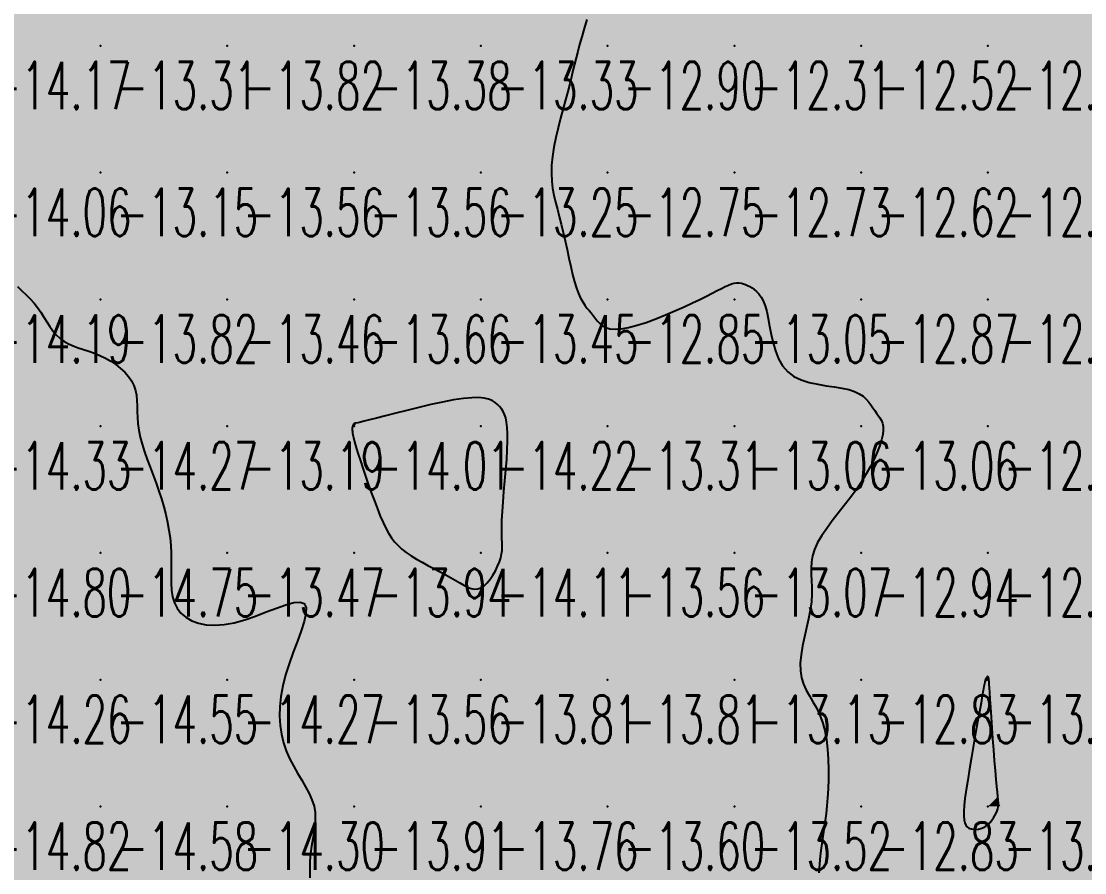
# Model space of a CAD drawing. Header units: millimetres. Extents: x 88261 to 90953, y 390274 to 392322.
# Drawn here: x 89854 to 89937.9, y 390662 to 390729.2 of the extents above; entities that cross this region are included whole.
import ezdxf
from ezdxf.enums import TextEntityAlignment as Align

# ---------------------------------------------------------------- set-up
doc = ezdxf.new("R2010")
doc.units = ezdxf.units.MM
doc.header["$LTSCALE"] = 25
for name, color, linetype in [('CN_03_00', 7, 'Continuous'), ('COTEAlt', 7, 'Continuous'), ('TN_COLORIAGE', 7, 'Continuous')]:
    doc.layers.add(name, color=color, linetype=linetype)
doc.styles.add('Simplex 1.0', font='Simplex.shx', dxfattribs={"width": 0.99, "height": 2.5})
doc.styles.get("Standard").update_dxf_attribs({"font": 'times.ttf'})

# ---------------------------------------------------------------- blocks, each defined once
blk = doc.blocks.new('COTE')
at = {"color": 0}
blk.add_point((0, 0), dxfattribs=at)
at = {"layer": 'COTEAlt'}
blk.add_attdef('ALT', text='', height=3.75, dxfattribs=at).set_placement((1.25, -1.25), align=Align.TOP_LEFT)

msp = doc.modelspace()

# ---------------------------------------------------------------- linework, layer by layer
at = {"layer": 'CN_03_00', "flags": 128}
for points, elevation in [([(89898.611, 390729.32), (89898.396, 390728.611), (89898.203, 390727.953), (89898.036, 390727.356), (89897.891, 390726.809), (89897.761, 390726.296), (89897.639, 390725.799), (89897.519, 390725.304), (89897.394, 390724.791), (89897.257, 390724.246), (89897.103, 390723.652), (89896.926, 390722.996), (89896.734, 390722.289), (89896.538, 390721.547), (89896.347, 390720.784), (89896.171, 390720.015), (89896.02, 390719.255), (89895.904, 390718.52), (89895.833, 390717.825), (89895.814, 390717.181), (89895.843, 390716.579), (89895.912, 390716.007), (89896.013, 390715.453), (89896.14, 390714.905), (89896.284, 390714.35), (89896.438, 390713.776), (89896.595, 390713.171), (89896.749, 390712.527), (89896.899, 390711.855), (89897.047, 390711.171), (89897.194, 390710.491), (89897.341, 390709.83), (89897.49, 390709.205), (89897.64, 390708.631), (89897.795, 390708.124), (89897.955, 390707.696), (89898.118, 390707.338), (89898.284, 390707.038), (89898.451, 390706.784), (89898.618, 390706.563), (89898.783, 390706.364), (89898.946, 390706.172), (89899.105, 390705.977), (89899.261, 390705.77), (89899.426, 390705.559), (89899.612, 390705.357), (89899.832, 390705.176), (89900.1, 390705.029), (89900.429, 390704.927), (89900.832, 390704.885), (89901.323, 390704.913), (89901.908, 390705.021), (89902.572, 390705.198), (89903.291, 390705.431), (89904.044, 390705.707), (89904.807, 390706.012), (89905.559, 390706.332), (89906.276, 390706.652), (89906.937, 390706.961), (89907.524, 390707.246), (89908.038, 390707.504), (89908.489, 390707.734), (89908.882, 390707.937), (89909.224, 390708.112), (89909.525, 390708.257), (89909.789, 390708.373), (89910.026, 390708.459), (89910.241, 390708.515), (89910.439, 390708.543), (89910.623, 390708.545), (89910.797, 390708.523), (89910.965, 390708.48), (89911.129, 390708.419), (89911.294, 390708.342), (89911.463, 390708.252), (89911.639, 390708.148), (89911.819, 390708.023), (89912.001, 390707.867), (89912.179, 390707.67), (89912.351, 390707.423), (89912.514, 390707.116), (89912.664, 390706.738), (89912.797, 390706.28), (89912.914, 390705.739), (89913.025, 390705.132), (89913.148, 390704.485), (89913.296, 390703.824), (89913.485, 390703.173), (89913.731, 390702.558), (89914.048, 390702.002), (89914.452, 390701.533), (89914.951, 390701.166), (89915.529, 390700.892), (89916.16, 390700.69), (89916.82, 390700.544), (89917.486, 390700.433), (89918.132, 390700.339), (89918.735, 390700.245), (89919.271, 390700.13), (89919.722, 390699.981), (89920.093, 390699.801), (89920.396, 390699.597), (89920.643, 390699.376), (89920.846, 390699.146), (89921.018, 390698.913), (89921.17, 390698.686), (89921.314, 390698.471), (89921.459, 390698.273), (89921.6, 390698.084), (89921.731, 390697.894), (89921.843, 390697.693), (89921.929, 390697.471), (89921.981, 390697.217), (89921.993, 390696.922), (89921.956, 390696.574), (89921.864, 390696.166), (89921.719, 390695.705), (89921.522, 390695.196), (89921.276, 390694.649), (89920.984, 390694.071), (89920.647, 390693.469), (89920.268, 390692.853), (89919.849, 390692.229), (89919.395, 390691.605), (89918.92, 390690.984), (89918.441, 390690.371), (89917.974, 390689.768), (89917.536, 390689.178), (89917.145, 390688.605), (89916.815, 390688.053), (89916.565, 390687.523), (89916.405, 390687.018), (89916.32, 390686.53), (89916.293, 390686.048), (89916.302, 390685.563), (89916.329, 390685.064), (89916.354, 390684.541), (89916.357, 390683.985), (89916.319, 390683.385), (89916.227, 390682.736), (89916.092, 390682.048), (89915.934, 390681.336), (89915.772, 390680.615), (89915.624, 390679.9), (89915.508, 390679.206), (89915.444, 390678.547), (89915.451, 390677.94), (89915.54, 390677.392), (89915.701, 390676.893), (89915.916, 390676.423), (89916.168, 390675.965), (89916.44, 390675.501), (89916.713, 390675.013), (89916.971, 390674.484), (89917.196, 390673.895), (89917.375, 390673.234), (89917.508, 390672.513), (89917.6, 390671.751), (89917.656, 390670.964), (89917.679, 390670.17), (89917.676, 390669.388), (89917.65, 390668.635), (89917.605, 390667.928), (89917.547, 390667.281), (89917.478, 390666.684), (89917.402, 390666.123), (89917.322, 390665.582), (89917.241, 390665.048), (89917.162, 390664.506), (89917.088, 390663.942), (89917.023, 390663.34), (89916.967, 390662.691), (89916.917, 390661.998)], -13), ([(89853.708, 390708.251), (89854.051, 390707.911), (89854.388, 390707.591), (89854.711, 390707.275), (89855.011, 390706.948), (89855.285, 390706.598), (89855.536, 390706.23), (89855.774, 390705.853), (89856.007, 390705.478), (89856.242, 390705.113), (89856.488, 390704.767), (89856.752, 390704.451), (89857.043, 390704.174), (89857.367, 390703.941), (89857.722, 390703.746), (89858.101, 390703.579), (89858.501, 390703.43), (89858.916, 390703.288), (89859.342, 390703.145), (89859.774, 390702.988), (89860.207, 390702.809), (89860.635, 390702.6), (89861.052, 390702.361), (89861.449, 390702.094), (89861.82, 390701.803), (89862.156, 390701.489), (89862.449, 390701.156), (89862.693, 390700.807), (89862.88, 390700.443), (89863.005, 390700.067), (89863.079, 390699.677), (89863.117, 390699.272), (89863.132, 390698.848), (89863.14, 390698.405), (89863.155, 390697.938), (89863.19, 390697.448), (89863.261, 390696.93), (89863.378, 390696.384), (89863.535, 390695.814), (89863.725, 390695.224), (89863.939, 390694.617), (89864.168, 390693.999), (89864.402, 390693.374), (89864.635, 390692.745), (89864.857, 390692.118), (89865.06, 390691.496), (89865.242, 390690.878), (89865.402, 390690.265), (89865.539, 390689.654), (89865.651, 390689.046), (89865.738, 390688.439), (89865.798, 390687.832), (89865.83, 390687.225), (89865.835, 390686.618), (89865.826, 390686.016), (89865.817, 390685.426), (89865.823, 390684.854), (89865.86, 390684.306), (89865.941, 390683.789), (89866.081, 390683.31), (89866.296, 390682.875), (89866.596, 390682.49), (89866.981, 390682.162), (89867.445, 390681.897), (89867.984, 390681.7), (89868.593, 390681.579), (89869.266, 390681.54), (89870.001, 390681.588), (89870.79, 390681.73), (89871.627, 390681.964), (89872.483, 390682.261), (89873.328, 390682.583), (89874.133, 390682.892), (89874.865, 390683.15), (89875.494, 390683.32), (89875.991, 390683.364), (89876.322, 390683.244), (89876.47, 390682.935), (89876.457, 390682.453), (89876.315, 390681.83), (89876.078, 390681.094), (89875.779, 390680.274), (89875.452, 390679.401), (89875.13, 390678.504), (89874.845, 390677.613), (89874.627, 390676.751), (89874.477, 390675.924), (89874.395, 390675.13), (89874.377, 390674.369), (89874.421, 390673.639), (89874.524, 390672.94), (89874.686, 390672.271), (89874.903, 390671.632), (89875.17, 390671.021), (89875.473, 390670.435), (89875.795, 390669.87), (89876.119, 390669.324), (89876.427, 390668.794), (89876.703, 390668.275), (89876.93, 390667.765), (89877.09, 390667.26), (89877.173, 390666.756), (89877.188, 390666.251), (89877.152, 390665.738), (89877.081, 390665.215), (89876.991, 390664.677), (89876.898, 390664.119), (89876.819, 390663.537), (89876.769, 390662.928), (89876.758, 390662.287), (89876.771, 390661.618)], -14)]:
    msp.add_lwpolyline(points, dxfattribs=dict(at, elevation=elevation))
for points, elevation in [([(89882.539, 390689.643), (89882.755, 390689.191), (89882.973, 390688.791), (89883.201, 390688.433), (89883.446, 390688.111), (89883.716, 390687.815), (89884.018, 390687.539), (89884.358, 390687.274), (89884.742, 390687.013), (89885.163, 390686.756), (89885.609, 390686.503), (89886.07, 390686.253), (89886.535, 390686.009), (89886.995, 390685.768), (89887.438, 390685.533), (89887.854, 390685.304), (89888.235, 390685.081), (89888.584, 390684.873), (89888.904, 390684.691), (89889.201, 390684.542), (89889.48, 390684.438), (89889.745, 390684.387), (89890.001, 390684.4), (89890.252, 390684.485), (89890.502, 390684.648), (89890.747, 390684.879), (89890.981, 390685.164), (89891.201, 390685.486), (89891.4, 390685.832), (89891.573, 390686.186), (89891.715, 390686.535), (89891.821, 390686.864), (89891.888, 390687.163), (89891.922, 390687.445), (89891.931, 390687.729), (89891.925, 390688.033), (89891.911, 390688.376), (89891.898, 390688.777), (89891.894, 390689.254), (89891.909, 390689.826), (89891.946, 390690.502), (89892.004, 390691.265), (89892.073, 390692.084), (89892.149, 390692.934), (89892.222, 390693.785), (89892.288, 390694.61), (89892.337, 390695.381), (89892.365, 390696.07), (89892.365, 390696.657), (89892.338, 390697.147), (89892.286, 390697.553), (89892.211, 390697.889), (89892.115, 390698.167), (89892.001, 390698.4), (89891.87, 390698.601), (89891.724, 390698.784), (89891.564, 390698.957), (89891.377, 390699.118), (89891.149, 390699.259), (89890.864, 390699.373), (89890.51, 390699.454), (89890.07, 390699.495), (89889.531, 390699.488), (89888.878, 390699.428), (89888.104, 390699.31), (89887.238, 390699.143), (89886.312, 390698.942), (89885.363, 390698.719), (89884.425, 390698.488), (89883.533, 390698.26), (89882.722, 390698.05), (89882.027, 390697.87), (89881.475, 390697.73), (89881.054, 390697.628), (89880.747, 390697.556), (89880.535, 390697.51), (89880.399, 390697.482), (89880.32, 390697.467), (89880.279, 390697.458), (89880.258, 390697.449), (89880.24, 390697.436), (89880.224, 390697.418), (89880.208, 390697.396), (89880.193, 390697.37), (89880.179, 390697.342), (89880.166, 390697.313), (89880.154, 390697.284), (89880.143, 390697.255), (89880.132, 390697.228), (89880.123, 390697.199), (89880.115, 390697.169), (89880.109, 390697.133), (89880.105, 390697.09), (89880.104, 390697.039), (89880.106, 390696.977), (89880.112, 390696.901), (89880.121, 390696.809), (89880.138, 390696.694), (89880.166, 390696.547), (89880.208, 390696.358), (89880.267, 390696.121), (89880.348, 390695.826), (89880.453, 390695.464), (89880.586, 390695.028), (89880.75, 390694.513), (89880.939, 390693.934), (89881.15, 390693.309), (89881.375, 390692.656), (89881.61, 390691.996), (89881.849, 390691.346), (89882.087, 390690.725), (89882.318, 390690.153), (89882.539, 390689.643)], -14), ([(89931.055, 390667.207), (89931.072, 390667.361), (89931.073, 390667.536), (89931.06, 390667.75), (89931.034, 390668.023), (89930.997, 390668.373), (89930.951, 390668.819), (89930.898, 390669.38), (89930.839, 390670.066), (89930.776, 390670.851), (89930.711, 390671.702), (89930.647, 390672.581), (89930.584, 390673.456), (89930.526, 390674.291), (89930.474, 390675.052), (89930.429, 390675.704), (89930.394, 390676.22), (89930.368, 390676.611), (89930.349, 390676.894), (89930.335, 390677.089), (89930.326, 390677.213), (89930.32, 390677.286), (89930.315, 390677.324), (89930.311, 390677.348), (89930.306, 390677.371), (89930.299, 390677.396), (89930.291, 390677.421), (89930.281, 390677.444), (89930.269, 390677.463), (89930.256, 390677.478), (89930.24, 390677.486), (89930.221, 390677.486), (89930.2, 390677.477), (89930.177, 390677.459), (89930.154, 390677.434), (89930.13, 390677.404), (89930.106, 390677.37), (89930.084, 390677.333), (89930.064, 390677.295), (89930.047, 390677.257), (89930.033, 390677.218), (89930.019, 390677.161), (89930.001, 390677.069), (89929.974, 390676.922), (89929.936, 390676.701), (89929.881, 390676.388), (89929.806, 390675.964), (89929.708, 390675.41), (89929.584, 390674.717), (89929.438, 390673.908), (89929.28, 390673.019), (89929.114, 390672.082), (89928.95, 390671.132), (89928.793, 390670.203), (89928.651, 390669.328), (89928.531, 390668.541), (89928.439, 390667.868), (89928.376, 390667.307), (89928.343, 390666.845), (89928.338, 390666.471), (89928.363, 390666.175), (89928.417, 390665.945), (89928.5, 390665.769), (89928.612, 390665.637), (89928.753, 390665.539), (89928.917, 390665.473), (89929.099, 390665.438), (89929.294, 390665.433), (89929.495, 390665.457), (89929.699, 390665.51), (89929.898, 390665.591), (89930.087, 390665.7), (89930.263, 390665.834), (89930.422, 390665.989), (89930.565, 390666.16), (89930.692, 390666.34), (89930.801, 390666.526), (89930.893, 390666.71), (89930.966, 390666.888), (89931.02, 390667.054), (89931.055, 390667.207)], -13)]:
    msp.add_lwpolyline(points, close=True, dxfattribs=dict(at, elevation=elevation))
at = {"layer": 'TN_COLORIAGE', "color": 221}
for points in [[(89853.961, 390730.952, -13.314), (89852.253, 390727.239, -13.314), (89860.249, 390737.239, -13.314), (89860.249, 390727.239, -13.314)], [(89860.249, 390727.239, -13.749), (89870.249, 390727.239, -13.749), (89870.249, 390737.239, -13.749)], [(89860.249, 390737.239, -13.749), (89860.249, 390727.239, -13.749), (89870.249, 390737.239, -13.749)], [(89870.249, 390727.239, -13.218), (89880.249, 390727.239, -13.218), (89880.249, 390737.239, -13.218)], [(89870.249, 390737.239, -13.218), (89870.249, 390727.239, -13.218), (89880.249, 390737.239, -13.218)], [(89880.249, 390727.239, -13.055), (89890.249, 390727.239, -13.055), (89890.249, 390737.239, -13.055)], [(89880.249, 390737.239, -13.055), (89880.249, 390727.239, -13.055), (89890.249, 390737.239, -13.055)], [(89890.249, 390727.239, -13), (89897.901, 390727.239, -13), (89900.249, 390737.239, -13), (89900.249, 390734.402, -13)], [(89890.249, 390737.239, -13.04), (89890.249, 390727.239, -13.04), (89900.249, 390737.239, -13.04)], [(89851.042, 390718.032, -13.148), (89850.898, 390717.239, -13.148), (89860.249, 390727.239, -13.148), (89860.249, 390717.239, -13.148)], [(89851.042, 390718.032, -13.314), (89852.253, 390727.239, -13.314), (89860.249, 390727.239, -13.314)], [(89860.249, 390717.239, -13.818), (89870.249, 390717.239, -13.818), (89870.249, 390727.239, -13.818)], [(89860.249, 390727.239, -13.818), (89860.249, 390717.239, -13.818), (89870.249, 390727.239, -13.818)], [(89870.249, 390717.239, -13.379), (89880.249, 390717.239, -13.379), (89880.249, 390727.239, -13.379)], [(89870.249, 390727.239, -13.379), (89870.249, 390717.239, -13.379), (89880.249, 390727.239, -13.379)], [(89880.249, 390717.239, -13.33), (89890.249, 390717.239, -13.33), (89890.249, 390727.239, -13.33)], [(89880.249, 390727.239, -13.33), (89880.249, 390717.239, -13.33), (89890.249, 390727.239, -13.33)], [(89890.249, 390727.239, -13), (89897.901, 390727.239, -13), (89890.249, 390717.239, -13), (89897.367, 390724.358, -13)], [(89895.246, 390717.239, -13.25), (89897.367, 390724.358, -13.25), (89890.249, 390717.239, -13.25)], [(89850.898, 390717.239, -13.148), (89852.08, 390709.07, -13.148), (89860.249, 390717.239, -13.148)], [(89855.329, 390707.239, -13.148), (89852.08, 390709.07, -13.148), (89860.249, 390707.239, -13.148), (89860.249, 390717.239, -13.148)], [(89860.249, 390707.239, -13.558), (89870.249, 390707.239, -13.558), (89870.249, 390717.239, -13.558)], [(89860.249, 390717.239, -13.558), (89860.249, 390707.239, -13.558), (89870.249, 390717.239, -13.558)], [(89870.249, 390707.239, -13.564), (89880.249, 390707.239, -13.564), (89880.249, 390717.239, -13.564)], [(89870.249, 390717.239, -13.564), (89870.249, 390707.239, -13.564), (89880.249, 390717.239, -13.564)], [(89880.249, 390707.239, -13.25), (89890.249, 390707.239, -13.25), (89890.249, 390717.239, -13.25)], [(89880.249, 390717.239, -13.25), (89880.249, 390707.239, -13.25), (89890.249, 390717.239, -13.25)], [(89890.249, 390707.239, -13), (89896.646, 390713.637, -13), (89890.249, 390717.239, -13), (89895.246, 390717.239, -13)], [(89896.646, 390713.637, -13.445), (89897.741, 390707.239, -13.445), (89890.249, 390707.239, -13.445)], [(89910.249, 390708.787, -13.049), (89907.781, 390707.239, -13.049), (89910.249, 390707.239, -13.049)], [(89911.381, 390708.371, -13.049), (89910.249, 390708.787, -13.049), (89910.249, 390707.239, -13.049)], [(89911.381, 390708.371, -13.049), (89913.01, 390707.239, -13.049), (89910.249, 390707.239, -13.049)], [(89855.329, 390707.239, -13.815), (89856.67, 390703.661, -13.815), (89860.249, 390707.239, -13.815)], [(89860.249, 390703.158, -13.815), (89856.67, 390703.661, -13.815), (89860.249, 390707.239, -13.815)], [(89860.249, 390703.158, -13.462), (89863.575, 390700.565, -13.462), (89860.249, 390707.239, -13.462), (89870.249, 390707.239, -13.462)], [(89863.575, 390700.565, -13.188), (89862.731, 390697.239, -13.188), (89870.249, 390707.239, -13.188), (89870.249, 390697.239, -13.188)], [(89880.249, 390697.513, -13.188), (89880.134, 390697.239, -13.188), (89880.249, 390707.239, -13.188), (89870.249, 390697.239, -13.188)], [(89870.249, 390707.239, -13.663), (89870.249, 390697.239, -13.663), (89880.249, 390707.239, -13.663)], [(89880.249, 390697.513, -13.445), (89880.417, 390697.407, -13.445), (89880.249, 390707.239, -13.445), (89890.249, 390707.239, -13.445)], [(89880.417, 390697.407, -13.445), (89890.249, 390700.079, -13.445), (89890.249, 390707.239, -13.445)], [(89890.249, 390700.079, -13), (89891.855, 390698.846, -13), (89890.249, 390707.239, -13), (89899.16, 390706.151, -13)], [(89899.16, 390706.151, -13.445), (89897.741, 390707.239, -13.445), (89890.249, 390707.239, -13.445)], [(89900.249, 390697.239, -13.049), (89910.249, 390697.239, -13.049), (89910.249, 390707.239, -13.049)], [(89900.249, 390697.239, -13), (89900.249, 390704.022, -13), (89910.249, 390707.239, -13), (89907.781, 390707.239, -13)], [(89910.249, 390697.239, -13), (89913.363, 390700.354, -13), (89910.249, 390707.239, -13), (89913.01, 390707.239, -13)], [(89892.677, 390697.239, -13), (89891.855, 390698.846, -13), (89900.249, 390697.239, -13), (89899.16, 390706.151, -13)], [(89899.16, 390706.151, -13.314), (89900.249, 390704.022, -13.314), (89900.249, 390697.239, -13.314)], [(89920.249, 390697.239, -13), (89920.249, 390700.541, -13), (89910.249, 390697.239, -13), (89913.363, 390700.354, -13)], [(89921.27, 390698.261, -13.063), (89920.249, 390700.541, -13.063), (89920.249, 390697.239, -13.063)], [(89921.27, 390698.261, -13.063), (89922.554, 390697.239, -13.063), (89920.249, 390697.239, -13.063)], [(89862.731, 390697.239, -13.188), (89865.067, 390692.057, -13.188), (89870.249, 390697.239, -13.188)], [(89866.141, 390687.239, -13.188), (89865.067, 390692.057, -13.188), (89870.249, 390687.239, -13.188), (89870.249, 390697.239, -13.188)], [(89880.072, 390697.063, -13.188), (89880.134, 390697.239, -13.188), (89870.249, 390687.239, -13.188), (89870.249, 390697.239, -13.188)], [(89892.262, 390687.239, -13.314), (89891.628, 390688.619, -13.314), (89900.249, 390687.239, -13.314), (89900.249, 390697.239, -13.314)], [(89891.628, 390688.619, -13.314), (89892.677, 390697.239, -13.314), (89900.249, 390697.239, -13.314)], [(89900.249, 390687.239, -13.058), (89910.249, 390687.239, -13.058), (89910.249, 390697.239, -13.058)], [(89900.249, 390697.239, -13.058), (89900.249, 390687.239, -13.058), (89910.249, 390697.239, -13.058)], [(89910.249, 390687.239, -13), (89915.544, 390687.239, -13), (89920.249, 390697.239, -13), (89920.249, 390692.224, -13)], [(89910.249, 390697.239, -13.063), (89910.249, 390687.239, -13.063), (89920.249, 390697.239, -13.063)], [(89922.554, 390697.239, -13.063), (89920.249, 390692.224, -13.063), (89920.249, 390697.239, -13.063)], [(89880.249, 390695.917, -13.474), (89880.072, 390697.063, -13.474), (89880.249, 390687.239, -13.474), (89870.249, 390687.239, -13.474)], [(89880.249, 390695.917, -13.938), (89882.45, 390689.44, -13.938), (89880.249, 390687.239, -13.938)], [(89883.862, 390687.239, -13.938), (89882.45, 390689.44, -13.938), (89880.249, 390687.239, -13.938)], [(89870.249, 390680.662, -13.474), (89865.346, 390682.337, -13.474), (89870.249, 390687.239, -13.474)], [(89865.346, 390682.337, -13.474), (89866.141, 390687.239, -13.474), (89870.249, 390687.239, -13.474)], [(89878.401, 390685.391, -13.474), (89870.249, 390680.662, -13.474), (89880.249, 390687.239, -13.474), (89870.249, 390687.239, -13.474)], [(89878.401, 390685.391, -13.56), (89874.084, 390677.239, -13.56), (89880.249, 390687.239, -13.56), (89880.249, 390677.239, -13.56)], [(89883.862, 390687.239, -13.56), (89888.253, 390685.244, -13.56), (89880.249, 390687.239, -13.56), (89880.249, 390677.239, -13.56)], [(89890.249, 390677.239, -13.565), (89900.249, 390677.239, -13.565), (89900.249, 390687.239, -13.565)], [(89890.249, 390683.607, -13.565), (89892.262, 390687.239, -13.565), (89890.249, 390677.239, -13.565), (89900.249, 390687.239, -13.565)], [(89900.249, 390677.239, -13.071), (89910.249, 390677.239, -13.071), (89910.249, 390687.239, -13.071)], [(89900.249, 390687.239, -13.071), (89900.249, 390677.239, -13.071), (89910.249, 390687.239, -13.071)], [(89910.249, 390677.239, -13), (89916.968, 390683.958, -13), (89910.249, 390687.239, -13), (89915.544, 390687.239, -13)], [(89890.249, 390683.607, -13.56), (89888.253, 390685.244, -13.56), (89890.249, 390677.239, -13.56), (89880.249, 390677.239, -13.56)], [(89914.501, 390677.239, -13.128), (89916.968, 390683.958, -13.128), (89910.249, 390677.239, -13.128)], [(89874.084, 390677.239, -13.56), (89874.338, 390671.328, -13.56), (89880.249, 390677.239, -13.56)], [(89877.981, 390667.239, -13.56), (89874.338, 390671.328, -13.56), (89880.249, 390667.239, -13.56), (89880.249, 390677.239, -13.56)], [(89880.249, 390667.239, -13.808), (89890.249, 390667.239, -13.808), (89890.249, 390677.239, -13.808)], [(89880.249, 390677.239, -13.808), (89880.249, 390667.239, -13.808), (89890.249, 390677.239, -13.808)], [(89890.249, 390667.239, -13.807), (89900.249, 390667.239, -13.807), (89900.249, 390677.239, -13.807)], [(89890.249, 390677.239, -13.807), (89890.249, 390667.239, -13.807), (89900.249, 390677.239, -13.807)], [(89900.249, 390667.239, -13.128), (89910.249, 390667.239, -13.128), (89910.249, 390677.239, -13.128)], [(89900.249, 390677.239, -13.128), (89900.249, 390667.239, -13.128), (89910.249, 390677.239, -13.128)], [(89910.249, 390667.239, -13), (89917.732, 390674.722, -13), (89910.249, 390677.239, -13), (89914.501, 390677.239, -13)], [(89930.249, 390667.239, -13), (89928.22, 390667.239, -13), (89930.249, 390677.239, -13), (89930.005, 390676.996, -13)], [(89930.007, 390677.239, -13.004), (89930.005, 390676.996, -13.004), (89930.249, 390677.239, -13.004)], [(89930.007, 390677.239, -13.004), (89930.249, 390677.591, -13.004), (89930.249, 390677.239, -13.004)], [(89930.324, 390677.314, -13.004), (89930.249, 390677.591, -13.004), (89930.249, 390677.239, -13.004)], [(89930.323, 390677.239, -13.004), (89930.324, 390677.314, -13.004), (89930.249, 390677.239, -13.004)], [(89930.249, 390667.239, -13), (89930.959, 390667.95, -13), (89930.249, 390677.239, -13), (89930.323, 390677.239, -13)], [(89917.732, 390674.722, -13.516), (89917.75, 390667.239, -13.516), (89910.249, 390667.239, -13.516)], [(89930.959, 390667.95, -13.044), (89931.228, 390667.239, -13.044), (89930.249, 390667.239, -13.044)], [(89877.507, 390657.239, -13.911), (89876.281, 390663.272, -13.911), (89880.249, 390657.239, -13.911), (89880.249, 390667.239, -13.911)], [(89876.281, 390663.272, -13.911), (89877.981, 390667.239, -13.911), (89880.249, 390667.239, -13.911)], [(89880.249, 390657.239, -13.757), (89890.249, 390657.239, -13.757), (89890.249, 390667.239, -13.757)], [(89880.249, 390667.239, -13.757), (89880.249, 390657.239, -13.757), (89890.249, 390667.239, -13.757)], [(89890.249, 390657.239, -13.6), (89900.249, 390657.239, -13.6), (89900.249, 390667.239, -13.6)], [(89890.249, 390667.239, -13.6), (89890.249, 390657.239, -13.6), (89900.249, 390667.239, -13.6)], [(89900.249, 390657.239, -13.516), (89910.249, 390657.239, -13.516), (89910.249, 390667.239, -13.516)], [(89900.249, 390667.239, -13.516), (89900.249, 390657.239, -13.516), (89910.249, 390667.239, -13.516)], [(89910.249, 390667.239, -13), (89917.75, 390667.239, -13), (89910.249, 390657.239, -13), (89916.9, 390663.891, -13)], [(89928.301, 390665.292, -13.044), (89928.22, 390667.239, -13.044), (89930.249, 390667.239, -13.044)], [(89930.249, 390665.417, -13.044), (89928.301, 390665.292, -13.044), (89930.249, 390667.239, -13.044)], [(89931.228, 390667.239, -13.044), (89930.249, 390665.417, -13.044), (89930.249, 390667.239, -13.044)], [(89916.785, 390657.239, -13.342), (89916.9, 390663.891, -13.342), (89910.249, 390657.239, -13.342)]]:
    msp.add_solid(points, dxfattribs=at)
at = {"layer": 'TN_COLORIAGE', "color": 211}
for points in [[(89900.249, 390727.239, -12.404), (89910.249, 390727.239, -12.404), (89910.249, 390737.239, -12.404)], [(89900.249, 390734.402, -12.404), (89900.88, 390737.239, -12.404), (89900.249, 390727.239, -12.404), (89910.249, 390737.239, -12.404)], [(89910.249, 390727.239, -12.654), (89920.249, 390727.239, -12.654), (89920.249, 390737.239, -12.654)], [(89910.249, 390737.239, -12.654), (89910.249, 390727.239, -12.654), (89920.249, 390737.239, -12.654)], [(89920.249, 390727.239, -12.195), (89930.249, 390727.239, -12.195), (89930.249, 390737.239, -12.195)], [(89920.249, 390737.239, -12.195), (89920.249, 390727.239, -12.195), (89930.249, 390737.239, -12.195)], [(89930.249, 390737.239, -12.025), (89930.249, 390727.239, -12.025), (89940.249, 390737.239, -12.025)], [(89930.249, 390727.239, -12), (89939.869, 390727.239, -12), (89940.249, 390737.239, -12), (89940.249, 390731.782, -12)], [(89900.249, 390734.402, -12.899), (89897.901, 390727.239, -12.899), (89900.249, 390727.239, -12.899)], [(89897.367, 390724.358, -12.749), (89895.246, 390717.239, -12.749), (89900.249, 390727.239, -12.749), (89900.249, 390717.239, -12.749)], [(89897.367, 390724.358, -12.899), (89897.901, 390727.239, -12.899), (89900.249, 390727.239, -12.899)], [(89900.249, 390717.239, -12.31), (89910.249, 390717.239, -12.31), (89910.249, 390727.239, -12.31)], [(89900.249, 390727.239, -12.31), (89900.249, 390717.239, -12.31), (89910.249, 390727.239, -12.31)], [(89910.249, 390717.239, -12.517), (89920.249, 390717.239, -12.517), (89920.249, 390727.239, -12.517)], [(89910.249, 390727.239, -12.517), (89910.249, 390717.239, -12.517), (89920.249, 390727.239, -12.517)], [(89920.249, 390717.239, -12.524), (89930.249, 390717.239, -12.524), (89930.249, 390727.239, -12.524)], [(89920.249, 390727.239, -12.524), (89920.249, 390717.239, -12.524), (89930.249, 390727.239, -12.524)], [(89930.249, 390727.239, -12), (89939.869, 390727.239, -12), (89930.249, 390717.239, -12), (89939.644, 390726.635, -12)], [(89939.644, 390726.635, -12.321), (89939.887, 390717.239, -12.321), (89930.249, 390717.239, -12.321)], [(89895.246, 390717.239, -12.749), (89896.646, 390713.637, -12.749), (89900.249, 390717.239, -12.749)], [(89897.741, 390707.239, -12.749), (89896.646, 390713.637, -12.749), (89900.249, 390707.239, -12.749), (89900.249, 390717.239, -12.749)], [(89907.781, 390707.239, -12.733), (89910.249, 390708.787, -12.733), (89900.249, 390707.239, -12.733), (89910.249, 390717.239, -12.733)], [(89900.249, 390717.239, -12.733), (89900.249, 390707.239, -12.733), (89910.249, 390717.239, -12.733)], [(89910.249, 390708.787, -12.617), (89911.381, 390708.371, -12.617), (89910.249, 390717.239, -12.617), (89920.249, 390717.239, -12.617)], [(89913.01, 390707.239, -12.617), (89911.381, 390708.371, -12.617), (89920.249, 390707.239, -12.617), (89920.249, 390717.239, -12.617)], [(89920.249, 390707.239, -12.321), (89930.249, 390707.239, -12.321), (89930.249, 390717.239, -12.321)], [(89920.249, 390717.239, -12.321), (89920.249, 390707.239, -12.321), (89930.249, 390717.239, -12.321)], [(89930.249, 390707.239, -12), (89939.985, 390716.976, -12), (89930.249, 390717.239, -12), (89939.887, 390717.239, -12)], [(89930.249, 390707.239, -12), (89939.985, 390716.976, -12), (89940.249, 390707.239, -12), (89940.249, 390716.731, -12)], [(89897.741, 390707.239, -12.851), (89899.16, 390706.151, -12.851), (89900.249, 390707.239, -12.851)], [(89900.249, 390704.022, -12.851), (89899.16, 390706.151, -12.851), (89900.249, 390707.239, -12.851)], [(89907.781, 390707.239, -12.851), (89900.249, 390704.022, -12.851), (89900.249, 390707.239, -12.851)], [(89913.01, 390707.239, -12.872), (89913.363, 390700.354, -12.872), (89920.249, 390707.239, -12.872)], [(89913.363, 390700.354, -12.872), (89920.249, 390700.541, -12.872), (89920.249, 390707.239, -12.872)], [(89920.249, 390700.541, -12.445), (89921.27, 390698.261, -12.445), (89920.249, 390707.239, -12.445), (89930.249, 390707.239, -12.445)], [(89922.554, 390697.239, -12.445), (89921.27, 390698.261, -12.445), (89930.249, 390697.239, -12.445), (89930.249, 390707.239, -12.445)], [(89930.249, 390707.239, -12.225), (89930.249, 390697.239, -12.225), (89940.249, 390707.239, -12.225)], [(89930.249, 390697.239, -12.225), (89940.249, 390697.239, -12.225), (89940.249, 390707.239, -12.225)], [(89920.249, 390687.239, -12.789), (89930.249, 390687.239, -12.789), (89930.249, 390697.239, -12.789)], [(89920.249, 390692.224, -12.789), (89922.554, 390697.239, -12.789), (89920.249, 390687.239, -12.789), (89930.249, 390697.239, -12.789)], [(89930.249, 390697.239, -12.515), (89930.249, 390687.239, -12.515), (89940.249, 390697.239, -12.515)], [(89930.249, 390687.239, -12.515), (89940.249, 390687.239, -12.515), (89940.249, 390697.239, -12.515)], [(89920.249, 390692.224, -12.937), (89915.544, 390687.239, -12.937), (89920.249, 390687.239, -12.937)], [(89916.968, 390683.958, -12.826), (89914.501, 390677.239, -12.826), (89920.249, 390687.239, -12.826), (89920.249, 390677.239, -12.826)], [(89915.544, 390687.239, -12.937), (89916.968, 390683.958, -12.937), (89920.249, 390687.239, -12.937)], [(89930.249, 390677.591, -12.826), (89930.007, 390677.239, -12.826), (89930.249, 390687.239, -12.826), (89920.249, 390677.239, -12.826)], [(89920.249, 390687.239, -12.882), (89920.249, 390677.239, -12.882), (89930.249, 390687.239, -12.882)], [(89930.249, 390677.591, -12.431), (89930.324, 390677.314, -12.431), (89930.249, 390687.239, -12.431), (89940.249, 390687.239, -12.431)], [(89930.324, 390677.314, -12.428), (89930.323, 390677.239, -12.428), (89940.249, 390687.239, -12.428), (89940.249, 390677.239, -12.428)], [(89914.501, 390677.239, -12.826), (89917.732, 390674.722, -12.826), (89920.249, 390677.239, -12.826)], [(89917.75, 390667.239, -12.826), (89917.732, 390674.722, -12.826), (89920.249, 390667.239, -12.826), (89920.249, 390677.239, -12.826)], [(89930.005, 390676.996, -12.826), (89930.007, 390677.239, -12.826), (89920.249, 390667.239, -12.826), (89920.249, 390677.239, -12.826)], [(89930.323, 390677.239, -12.428), (89930.959, 390667.95, -12.428), (89940.249, 390677.239, -12.428)], [(89931.228, 390667.239, -12.428), (89930.959, 390667.95, -12.428), (89940.249, 390667.239, -12.428), (89940.249, 390677.239, -12.428)], [(89930.005, 390676.996, -12.828), (89928.22, 390667.239, -12.828), (89920.249, 390667.239, -12.828)], [(89916.9, 390663.891, -12.819), (89916.785, 390657.239, -12.819), (89920.249, 390667.239, -12.819), (89920.249, 390657.239, -12.819)], [(89916.9, 390663.891, -12.828), (89917.75, 390667.239, -12.828), (89920.249, 390667.239, -12.828)], [(89928.22, 390667.239, -12.819), (89928.301, 390665.292, -12.819), (89920.249, 390667.239, -12.819), (89920.249, 390657.239, -12.819)], [(89930.249, 390665.417, -12.597), (89931.228, 390667.239, -12.597), (89930.249, 390657.239, -12.597), (89940.249, 390667.239, -12.597)], [(89930.249, 390657.239, -12.597), (89940.249, 390657.239, -12.597), (89940.249, 390667.239, -12.597)], [(89928.301, 390665.292, -12.804), (89930.249, 390665.417, -12.804), (89920.249, 390657.239, -12.804), (89930.249, 390657.239, -12.804)]]:
    msp.add_solid(points, dxfattribs=at)
at = {"layer": 'TN_COLORIAGE', "color": 231}
for points in [[(89852.08, 390709.07, -14.191), (89855.329, 390707.239, -14.191), (89850.249, 390707.239, -14.191)], [(89850.249, 390697.239, -14), (89856.67, 390703.661, -14), (89850.249, 390707.239, -14), (89855.329, 390707.239, -14)], [(89850.249, 390697.239, -14), (89856.67, 390703.661, -14), (89860.249, 390697.239, -14), (89860.249, 390703.158, -14)], [(89863.575, 390700.565, -14.268), (89860.249, 390703.158, -14.268), (89860.249, 390697.239, -14.268)], [(89862.731, 390697.239, -14.268), (89863.575, 390700.565, -14.268), (89860.249, 390697.239, -14.268)], [(89890.249, 390697.239, -14), (89890.249, 390700.079, -14), (89880.249, 390697.239, -14), (89880.417, 390697.407, -14)], [(89891.855, 390698.846, -14.22), (89890.249, 390700.079, -14.22), (89890.249, 390697.239, -14.22)], [(89891.855, 390698.846, -14.22), (89892.677, 390697.239, -14.22), (89890.249, 390697.239, -14.22)], [(89850.249, 390687.239, -14.268), (89860.249, 390687.239, -14.268), (89860.249, 390697.239, -14.268)], [(89850.249, 390697.239, -14.268), (89850.249, 390687.239, -14.268), (89860.249, 390697.239, -14.268)], [(89860.249, 390687.239, -14), (89865.067, 390692.057, -14), (89860.249, 390697.239, -14), (89862.731, 390697.239, -14)], [(89880.072, 390697.063, -14.009), (89880.249, 390695.917, -14.009), (89880.249, 390697.239, -14.009)], [(89880.134, 390697.239, -14.009), (89880.072, 390697.063, -14.009), (89880.249, 390697.239, -14.009)], [(89880.134, 390697.239, -14.009), (89880.249, 390697.513, -14.009), (89880.249, 390697.239, -14.009)], [(89880.417, 390697.407, -14.009), (89880.249, 390697.513, -14.009), (89880.249, 390697.239, -14.009)], [(89890.249, 390697.239, -14), (89882.45, 390689.44, -14), (89880.249, 390697.239, -14), (89880.249, 390695.917, -14)], [(89890.249, 390697.239, -14), (89882.45, 390689.44, -14), (89890.249, 390687.239, -14), (89883.862, 390687.239, -14)], [(89890.249, 390697.239, -14), (89892.677, 390697.239, -14), (89890.249, 390687.239, -14), (89891.628, 390688.619, -14)], [(89865.067, 390692.057, -14.754), (89866.141, 390687.239, -14.754), (89860.249, 390687.239, -14.754)], [(89891.628, 390688.619, -14.11), (89892.262, 390687.239, -14.11), (89890.249, 390687.239, -14.11)], [(89850.249, 390677.239, -14.754), (89860.249, 390677.239, -14.754), (89860.249, 390687.239, -14.754)], [(89850.249, 390687.239, -14.754), (89850.249, 390677.239, -14.754), (89860.249, 390687.239, -14.754)], [(89860.249, 390687.239, -14), (89866.141, 390687.239, -14), (89860.249, 390677.239, -14), (89865.346, 390682.337, -14)], [(89888.253, 390685.244, -14.11), (89883.862, 390687.239, -14.11), (89890.249, 390687.239, -14.11)], [(89888.253, 390685.244, -14.11), (89890.249, 390683.607, -14.11), (89890.249, 390687.239, -14.11)], [(89892.262, 390687.239, -14.11), (89890.249, 390683.607, -14.11), (89890.249, 390687.239, -14.11)], [(89874.084, 390677.239, -14.274), (89878.401, 390685.391, -14.274), (89870.249, 390677.239, -14.274)], [(89870.249, 390680.662, -14.274), (89878.401, 390685.391, -14.274), (89870.249, 390677.239, -14.274)], [(89860.249, 390677.239, -14), (89865.346, 390682.337, -14), (89870.249, 390677.239, -14), (89870.249, 390680.662, -14)], [(89850.249, 390667.239, -14.547), (89860.249, 390667.239, -14.547), (89860.249, 390677.239, -14.547)], [(89850.249, 390677.239, -14.547), (89850.249, 390667.239, -14.547), (89860.249, 390677.239, -14.547)], [(89860.249, 390667.239, -14.274), (89870.249, 390667.239, -14.274), (89870.249, 390677.239, -14.274)], [(89860.249, 390677.239, -14.274), (89860.249, 390667.239, -14.274), (89870.249, 390677.239, -14.274)], [(89870.249, 390667.239, -14), (89874.338, 390671.328, -14), (89870.249, 390677.239, -14), (89874.084, 390677.239, -14)], [(89874.338, 390671.328, -14.304), (89877.981, 390667.239, -14.304), (89870.249, 390667.239, -14.304)], [(89850.249, 390657.239, -14.582), (89860.249, 390657.239, -14.582), (89860.249, 390667.239, -14.582)], [(89850.249, 390667.239, -14.582), (89850.249, 390657.239, -14.582), (89860.249, 390667.239, -14.582)], [(89860.249, 390657.239, -14.304), (89870.249, 390657.239, -14.304), (89870.249, 390667.239, -14.304)], [(89860.249, 390667.239, -14.304), (89860.249, 390657.239, -14.304), (89870.249, 390667.239, -14.304)], [(89870.249, 390667.239, -14), (89877.981, 390667.239, -14), (89870.249, 390657.239, -14), (89876.281, 390663.272, -14)], [(89876.281, 390663.272, -14.136), (89877.507, 390657.239, -14.136), (89870.249, 390657.239, -14.136)]]:
    msp.add_solid(points, dxfattribs=at)

# ---------------------------------------------------------------- block references
at = {"layer": 'COTEAlt'}
ref = msp.add_blockref('COTE', (89850.249, 390727.239), dxfattribs=at)
ref.add_attrib('ALT', '-14.17', dxfattribs={"height": 3.75, "style": 'Simplex 1.0', "width": 0.6}).set_placement((89851.499, 390725.989), align=Align.TOP_LEFT)
ref = msp.add_blockref('COTE', (89860.249, 390727.239), dxfattribs=at)
ref.add_attrib('ALT', '-13.31', dxfattribs={"height": 3.75, "style": 'Simplex 1.0', "width": 0.6}).set_placement((89861.499, 390725.989), align=Align.TOP_LEFT)
ref = msp.add_blockref('COTE', (89870.249, 390727.239), dxfattribs=at)
ref.add_attrib('ALT', '-13.82', dxfattribs={"height": 3.75, "style": 'Simplex 1.0', "width": 0.6}).set_placement((89871.499, 390725.989), align=Align.TOP_LEFT)
ref = msp.add_blockref('COTE', (89880.249, 390727.239), dxfattribs=at)
ref.add_attrib('ALT', '-13.38', dxfattribs={"height": 3.75, "style": 'Simplex 1.0', "width": 0.6}).set_placement((89881.499, 390725.989), align=Align.TOP_LEFT)
ref = msp.add_blockref('COTE', (89890.249, 390727.239), dxfattribs=at)
ref.add_attrib('ALT', '-13.33', dxfattribs={"height": 3.75, "style": 'Simplex 1.0', "width": 0.6}).set_placement((89891.499, 390725.989), align=Align.TOP_LEFT)
ref = msp.add_blockref('COTE', (89900.249, 390727.239), dxfattribs=at)
ref.add_attrib('ALT', '-12.90', dxfattribs={"height": 3.75, "style": 'Simplex 1.0', "width": 0.6}).set_placement((89901.499, 390725.989), align=Align.TOP_LEFT)
ref = msp.add_blockref('COTE', (89910.249, 390727.239), dxfattribs=at)
ref.add_attrib('ALT', '-12.31', dxfattribs={"height": 3.75, "style": 'Simplex 1.0', "width": 0.6}).set_placement((89911.499, 390725.989), align=Align.TOP_LEFT)
ref = msp.add_blockref('COTE', (89920.249, 390727.239), dxfattribs=at)
ref.add_attrib('ALT', '-12.52', dxfattribs={"height": 3.75, "style": 'Simplex 1.0', "width": 0.6}).set_placement((89921.499, 390725.989), align=Align.TOP_LEFT)
ref = msp.add_blockref('COTE', (89930.249, 390727.239), dxfattribs=at)
ref.add_attrib('ALT', '-12.52', dxfattribs={"height": 3.75, "style": 'Simplex 1.0', "width": 0.6}).set_placement((89931.499, 390725.989), align=Align.TOP_LEFT)
ref = msp.add_blockref('COTE', (89850.249, 390717.239), dxfattribs=at)
ref.add_attrib('ALT', '-14.06', dxfattribs={"height": 3.75, "style": 'Simplex 1.0', "width": 0.6}).set_placement((89851.499, 390715.989), align=Align.TOP_LEFT)
ref = msp.add_blockref('COTE', (89860.249, 390717.239), dxfattribs=at)
ref.add_attrib('ALT', '-13.15', dxfattribs={"height": 3.75, "style": 'Simplex 1.0', "width": 0.6}).set_placement((89861.499, 390715.989), align=Align.TOP_LEFT)
ref = msp.add_blockref('COTE', (89870.249, 390717.239), dxfattribs=at)
ref.add_attrib('ALT', '-13.56', dxfattribs={"height": 3.75, "style": 'Simplex 1.0', "width": 0.6}).set_placement((89871.499, 390715.989), align=Align.TOP_LEFT)
ref = msp.add_blockref('COTE', (89880.249, 390717.239), dxfattribs=at)
ref.add_attrib('ALT', '-13.56', dxfattribs={"height": 3.75, "style": 'Simplex 1.0', "width": 0.6}).set_placement((89881.499, 390715.989), align=Align.TOP_LEFT)
ref = msp.add_blockref('COTE', (89890.249, 390717.239), dxfattribs=at)
ref.add_attrib('ALT', '-13.25', dxfattribs={"height": 3.75, "style": 'Simplex 1.0', "width": 0.6}).set_placement((89891.499, 390715.989), align=Align.TOP_LEFT)
ref = msp.add_blockref('COTE', (89900.249, 390717.239), dxfattribs=at)
ref.add_attrib('ALT', '-12.75', dxfattribs={"height": 3.75, "style": 'Simplex 1.0', "width": 0.6}).set_placement((89901.499, 390715.989), align=Align.TOP_LEFT)
ref = msp.add_blockref('COTE', (89910.249, 390717.239), dxfattribs=at)
ref.add_attrib('ALT', '-12.73', dxfattribs={"height": 3.75, "style": 'Simplex 1.0', "width": 0.6}).set_placement((89911.499, 390715.989), align=Align.TOP_LEFT)
ref = msp.add_blockref('COTE', (89920.249, 390717.239), dxfattribs=at)
ref.add_attrib('ALT', '-12.62', dxfattribs={"height": 3.75, "style": 'Simplex 1.0', "width": 0.6}).set_placement((89921.499, 390715.989), align=Align.TOP_LEFT)
ref = msp.add_blockref('COTE', (89930.249, 390717.239), dxfattribs=at)
ref.add_attrib('ALT', '-12.32', dxfattribs={"height": 3.75, "style": 'Simplex 1.0', "width": 0.6}).set_placement((89931.499, 390715.989), align=Align.TOP_LEFT)
ref = msp.add_blockref('COTE', (89850.249, 390707.239), dxfattribs=at)
ref.add_attrib('ALT', '-14.19', dxfattribs={"height": 3.75, "style": 'Simplex 1.0', "width": 0.6}).set_placement((89851.499, 390705.989), align=Align.TOP_LEFT)
ref = msp.add_blockref('COTE', (89860.249, 390707.239), dxfattribs=at)
ref.add_attrib('ALT', '-13.82', dxfattribs={"height": 3.75, "style": 'Simplex 1.0', "width": 0.6}).set_placement((89861.499, 390705.989), align=Align.TOP_LEFT)
ref = msp.add_blockref('COTE', (89870.249, 390707.239), dxfattribs=at)
ref.add_attrib('ALT', '-13.46', dxfattribs={"height": 3.75, "style": 'Simplex 1.0', "width": 0.6}).set_placement((89871.499, 390705.989), align=Align.TOP_LEFT)
ref = msp.add_blockref('COTE', (89880.249, 390707.239), dxfattribs=at)
ref.add_attrib('ALT', '-13.66', dxfattribs={"height": 3.75, "style": 'Simplex 1.0', "width": 0.6}).set_placement((89881.499, 390705.989), align=Align.TOP_LEFT)
ref = msp.add_blockref('COTE', (89890.249, 390707.239), dxfattribs=at)
ref.add_attrib('ALT', '-13.45', dxfattribs={"height": 3.75, "style": 'Simplex 1.0', "width": 0.6}).set_placement((89891.499, 390705.989), align=Align.TOP_LEFT)
ref = msp.add_blockref('COTE', (89900.249, 390707.239), dxfattribs=at)
ref.add_attrib('ALT', '-12.85', dxfattribs={"height": 3.75, "style": 'Simplex 1.0', "width": 0.6}).set_placement((89901.499, 390705.989), align=Align.TOP_LEFT)
ref = msp.add_blockref('COTE', (89910.249, 390707.239), dxfattribs=at)
ref.add_attrib('ALT', '-13.05', dxfattribs={"height": 3.75, "style": 'Simplex 1.0', "width": 0.6}).set_placement((89911.499, 390705.989), align=Align.TOP_LEFT)
ref = msp.add_blockref('COTE', (89920.249, 390707.239), dxfattribs=at)
ref.add_attrib('ALT', '-12.87', dxfattribs={"height": 3.75, "style": 'Simplex 1.0', "width": 0.6}).set_placement((89921.499, 390705.989), align=Align.TOP_LEFT)
ref = msp.add_blockref('COTE', (89930.249, 390707.239), dxfattribs=at)
ref.add_attrib('ALT', '-12.45', dxfattribs={"height": 3.75, "style": 'Simplex 1.0', "width": 0.6}).set_placement((89931.499, 390705.989), align=Align.TOP_LEFT)
ref = msp.add_blockref('COTE', (89850.249, 390697.239), dxfattribs=at)
ref.add_attrib('ALT', '-14.33', dxfattribs={"height": 3.75, "style": 'Simplex 1.0', "width": 0.6}).set_placement((89851.499, 390695.989), align=Align.TOP_LEFT)
ref = msp.add_blockref('COTE', (89860.249, 390697.239), dxfattribs=at)
ref.add_attrib('ALT', '-14.27', dxfattribs={"height": 3.75, "style": 'Simplex 1.0', "width": 0.6}).set_placement((89861.499, 390695.989), align=Align.TOP_LEFT)
ref = msp.add_blockref('COTE', (89870.249, 390697.239), dxfattribs=at)
ref.add_attrib('ALT', '-13.19', dxfattribs={"height": 3.75, "style": 'Simplex 1.0', "width": 0.6}).set_placement((89871.499, 390695.989), align=Align.TOP_LEFT)
ref = msp.add_blockref('COTE', (89880.249, 390697.239), dxfattribs=at)
ref.add_attrib('ALT', '-14.01', dxfattribs={"height": 3.75, "style": 'Simplex 1.0', "width": 0.6}).set_placement((89881.499, 390695.989), align=Align.TOP_LEFT)
ref = msp.add_blockref('COTE', (89890.249, 390697.239), dxfattribs=at)
ref.add_attrib('ALT', '-14.22', dxfattribs={"height": 3.75, "style": 'Simplex 1.0', "width": 0.6}).set_placement((89891.499, 390695.989), align=Align.TOP_LEFT)
ref = msp.add_blockref('COTE', (89900.249, 390697.239), dxfattribs=at)
ref.add_attrib('ALT', '-13.31', dxfattribs={"height": 3.75, "style": 'Simplex 1.0', "width": 0.6}).set_placement((89901.499, 390695.989), align=Align.TOP_LEFT)
ref = msp.add_blockref('COTE', (89910.249, 390697.239), dxfattribs=at)
ref.add_attrib('ALT', '-13.06', dxfattribs={"height": 3.75, "style": 'Simplex 1.0', "width": 0.6}).set_placement((89911.499, 390695.989), align=Align.TOP_LEFT)
ref = msp.add_blockref('COTE', (89920.249, 390697.239), dxfattribs=at)
ref.add_attrib('ALT', '-13.06', dxfattribs={"height": 3.75, "style": 'Simplex 1.0', "width": 0.6}).set_placement((89921.499, 390695.989), align=Align.TOP_LEFT)
ref = msp.add_blockref('COTE', (89930.249, 390697.239), dxfattribs=at)
ref.add_attrib('ALT', '-12.79', dxfattribs={"height": 3.75, "style": 'Simplex 1.0', "width": 0.6}).set_placement((89931.499, 390695.989), align=Align.TOP_LEFT)
ref = msp.add_blockref('COTE', (89850.249, 390687.239), dxfattribs=at)
ref.add_attrib('ALT', '-14.80', dxfattribs={"height": 3.75, "style": 'Simplex 1.0', "width": 0.6}).set_placement((89851.499, 390685.989), align=Align.TOP_LEFT)
ref = msp.add_blockref('COTE', (89860.249, 390687.239), dxfattribs=at)
ref.add_attrib('ALT', '-14.75', dxfattribs={"height": 3.75, "style": 'Simplex 1.0', "width": 0.6}).set_placement((89861.499, 390685.989), align=Align.TOP_LEFT)
ref = msp.add_blockref('COTE', (89870.249, 390687.239), dxfattribs=at)
ref.add_attrib('ALT', '-13.47', dxfattribs={"height": 3.75, "style": 'Simplex 1.0', "width": 0.6}).set_placement((89871.499, 390685.989), align=Align.TOP_LEFT)
ref = msp.add_blockref('COTE', (89880.249, 390687.239), dxfattribs=at)
ref.add_attrib('ALT', '-13.94', dxfattribs={"height": 3.75, "style": 'Simplex 1.0', "width": 0.6}).set_placement((89881.499, 390685.989), align=Align.TOP_LEFT)
ref = msp.add_blockref('COTE', (89890.249, 390687.239), dxfattribs=at)
ref.add_attrib('ALT', '-14.11', dxfattribs={"height": 3.75, "style": 'Simplex 1.0', "width": 0.6}).set_placement((89891.499, 390685.989), align=Align.TOP_LEFT)
ref = msp.add_blockref('COTE', (89900.249, 390687.239), dxfattribs=at)
ref.add_attrib('ALT', '-13.56', dxfattribs={"height": 3.75, "style": 'Simplex 1.0', "width": 0.6}).set_placement((89901.499, 390685.989), align=Align.TOP_LEFT)
ref = msp.add_blockref('COTE', (89910.249, 390687.239), dxfattribs=at)
ref.add_attrib('ALT', '-13.07', dxfattribs={"height": 3.75, "style": 'Simplex 1.0', "width": 0.6}).set_placement((89911.499, 390685.989), align=Align.TOP_LEFT)
ref = msp.add_blockref('COTE', (89920.249, 390687.239), dxfattribs=at)
ref.add_attrib('ALT', '-12.94', dxfattribs={"height": 3.75, "style": 'Simplex 1.0', "width": 0.6}).set_placement((89921.499, 390685.989), align=Align.TOP_LEFT)
ref = msp.add_blockref('COTE', (89930.249, 390687.239), dxfattribs=at)
ref.add_attrib('ALT', '-12.88', dxfattribs={"height": 3.75, "style": 'Simplex 1.0', "width": 0.6}).set_placement((89931.499, 390685.989), align=Align.TOP_LEFT)
ref = msp.add_blockref('COTE', (89850.249, 390677.239), dxfattribs=at)
ref.add_attrib('ALT', '-14.26', dxfattribs={"height": 3.75, "style": 'Simplex 1.0', "width": 0.6}).set_placement((89851.499, 390675.989), align=Align.TOP_LEFT)
ref = msp.add_blockref('COTE', (89860.249, 390677.239), dxfattribs=at)
ref.add_attrib('ALT', '-14.55', dxfattribs={"height": 3.75, "style": 'Simplex 1.0', "width": 0.6}).set_placement((89861.499, 390675.989), align=Align.TOP_LEFT)
ref = msp.add_blockref('COTE', (89870.249, 390677.239), dxfattribs=at)
ref.add_attrib('ALT', '-14.27', dxfattribs={"height": 3.75, "style": 'Simplex 1.0', "width": 0.6}).set_placement((89871.499, 390675.989), align=Align.TOP_LEFT)
ref = msp.add_blockref('COTE', (89880.249, 390677.239), dxfattribs=at)
ref.add_attrib('ALT', '-13.56', dxfattribs={"height": 3.75, "style": 'Simplex 1.0', "width": 0.6}).set_placement((89881.499, 390675.989), align=Align.TOP_LEFT)
ref = msp.add_blockref('COTE', (89890.249, 390677.239), dxfattribs=at)
ref.add_attrib('ALT', '-13.81', dxfattribs={"height": 3.75, "style": 'Simplex 1.0', "width": 0.6}).set_placement((89891.499, 390675.989), align=Align.TOP_LEFT)
ref = msp.add_blockref('COTE', (89900.249, 390677.239), dxfattribs=at)
ref.add_attrib('ALT', '-13.81', dxfattribs={"height": 3.75, "style": 'Simplex 1.0', "width": 0.6}).set_placement((89901.499, 390675.989), align=Align.TOP_LEFT)
ref = msp.add_blockref('COTE', (89910.249, 390677.239), dxfattribs=at)
ref.add_attrib('ALT', '-13.13', dxfattribs={"height": 3.75, "style": 'Simplex 1.0', "width": 0.6}).set_placement((89911.499, 390675.989), align=Align.TOP_LEFT)
ref = msp.add_blockref('COTE', (89920.249, 390677.239), dxfattribs=at)
ref.add_attrib('ALT', '-12.83', dxfattribs={"height": 3.75, "style": 'Simplex 1.0', "width": 0.6}).set_placement((89921.499, 390675.989), align=Align.TOP_LEFT)
ref = msp.add_blockref('COTE', (89930.249, 390677.239), dxfattribs=at)
ref.add_attrib('ALT', '-13.00', dxfattribs={"height": 3.75, "style": 'Simplex 1.0', "width": 0.6}).set_placement((89931.499, 390675.989), align=Align.TOP_LEFT)
ref = msp.add_blockref('COTE', (89850.249, 390667.239), dxfattribs=at)
ref.add_attrib('ALT', '-14.82', dxfattribs={"height": 3.75, "style": 'Simplex 1.0', "width": 0.6}).set_placement((89851.499, 390665.989), align=Align.TOP_LEFT)
ref = msp.add_blockref('COTE', (89860.249, 390667.239), dxfattribs=at)
ref.add_attrib('ALT', '-14.58', dxfattribs={"height": 3.75, "style": 'Simplex 1.0', "width": 0.6}).set_placement((89861.499, 390665.989), align=Align.TOP_LEFT)
ref = msp.add_blockref('COTE', (89870.249, 390667.239), dxfattribs=at)
ref.add_attrib('ALT', '-14.30', dxfattribs={"height": 3.75, "style": 'Simplex 1.0', "width": 0.6}).set_placement((89871.499, 390665.989), align=Align.TOP_LEFT)
ref = msp.add_blockref('COTE', (89880.249, 390667.239), dxfattribs=at)
ref.add_attrib('ALT', '-13.91', dxfattribs={"height": 3.75, "style": 'Simplex 1.0', "width": 0.6}).set_placement((89881.499, 390665.989), align=Align.TOP_LEFT)
ref = msp.add_blockref('COTE', (89890.249, 390667.239), dxfattribs=at)
ref.add_attrib('ALT', '-13.76', dxfattribs={"height": 3.75, "style": 'Simplex 1.0', "width": 0.6}).set_placement((89891.499, 390665.989), align=Align.TOP_LEFT)
ref = msp.add_blockref('COTE', (89900.249, 390667.239), dxfattribs=at)
ref.add_attrib('ALT', '-13.60', dxfattribs={"height": 3.75, "style": 'Simplex 1.0', "width": 0.6}).set_placement((89901.499, 390665.989), align=Align.TOP_LEFT)
ref = msp.add_blockref('COTE', (89910.249, 390667.239), dxfattribs=at)
ref.add_attrib('ALT', '-13.52', dxfattribs={"height": 3.75, "style": 'Simplex 1.0', "width": 0.6}).set_placement((89911.499, 390665.989), align=Align.TOP_LEFT)
ref = msp.add_blockref('COTE', (89920.249, 390667.239), dxfattribs=at)
ref.add_attrib('ALT', '-12.83', dxfattribs={"height": 3.75, "style": 'Simplex 1.0', "width": 0.6}).set_placement((89921.499, 390665.989), align=Align.TOP_LEFT)
ref = msp.add_blockref('COTE', (89930.249, 390667.239), dxfattribs=at)
ref.add_attrib('ALT', '-13.04', dxfattribs={"height": 3.75, "style": 'Simplex 1.0', "width": 0.6}).set_placement((89931.499, 390665.989), align=Align.TOP_LEFT)

doc.saveas('drawing.dxf')
